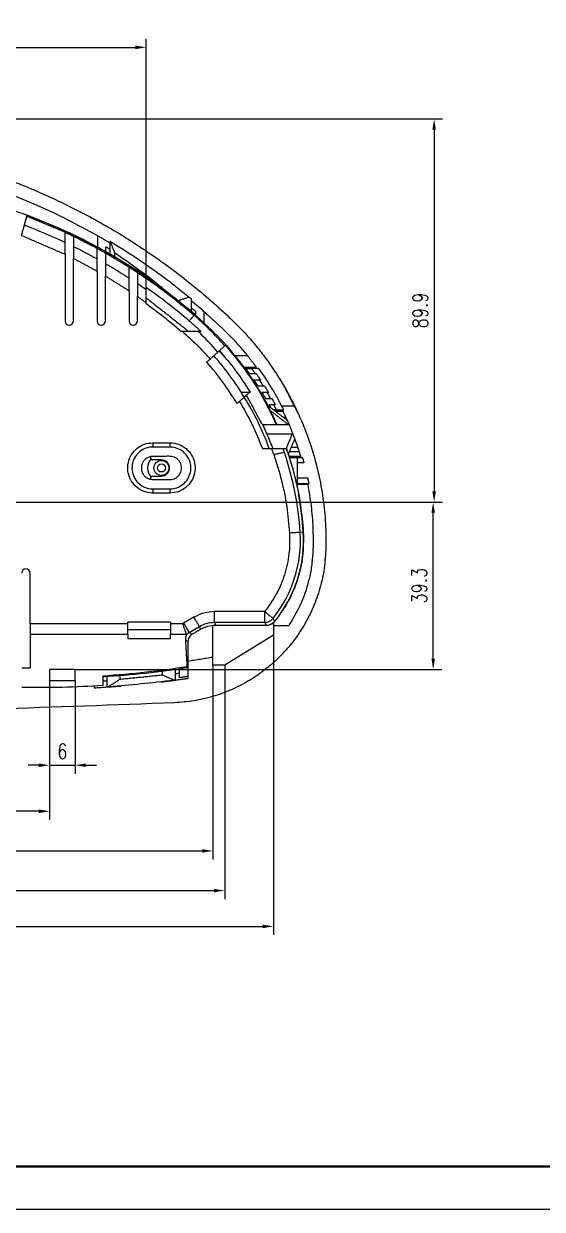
# Model space of a CAD drawing. Extents: x -871 to 2543, y 496 to 1402.
# Drawn here: x -480.8 to -359.2, y 495.8 to 773.9 of the extents above; entities that cross this region are included whole.
import ezdxf

# ---------------------------------------------------------------- set-up
doc = ezdxf.new("R2010")
doc.units = 0
doc.layers.get('0').update_dxf_attribs({"linetype": 'CONTINUOUS', "lineweight": 40})
doc.layers.get('DEFPOINTS').update_dxf_attribs({"linetype": 'CONTINUOUS'})
doc.layers.add('7', color=7, linetype='CONTINUOUS')
doc.layers.add('图框层', color=7, linetype='CONTINUOUS')
doc.layers.add('排图层', color=5, linetype='CONTINUOUS', lineweight=40)
doc.styles.add('PC_TEXTSTYLE', font='txt.shx', dxfattribs={"width": 0.8, "bigfont": 'hzfs.shx'})
doc.dimstyles.new('副本 (2) (2)TH_GBDIM', dxfattribs={"dimtxt": 3.5, "dimasz": 2.5, "dimexe": 2, "dimexo": 0, "dimgap": 1.5, "dimtad": 1, "dimtoh": 1, "dimdec": 1, "dimdsep": 46, "dimtxsty": 'PC_TEXTSTYLE', "dimcen": 2.5, "dimazin": 2, "dimtfac": 0.714286, "dimtdec": 1, "dimtmove": 0, "dimatfit": 3, "dimfxl": 1, "dimtolj": 1, "dimtzin": 0, "dimarcsym": 0})

# ---------------------------------------------------------------- blocks, each defined once
blk = doc.blocks.new('*D3')
at = {"layer": '7', "color": 0, "lineweight": -2, "ltscale": 10, "transparency": 16777216}
for p, q in [((-693.9, 712.06), (-693.9, 770.31)), ((-691.4, 768.31), (-454.6, 768.31)), ((-452.1, 711.46), (-452.1, 770.31))]:
    blk.add_line(p, q, dxfattribs=at)
at = {"layer": '7', "color": 0, "ltscale": 10, "transparency": 16777216}
for points in [[(-691.4, 768.73), (-691.4, 767.9), (-693.9, 768.31)], [(-454.6, 768.73), (-454.6, 767.9), (-452.1, 768.31)]]:
    blk.add_solid(points, dxfattribs=at)
at = {"layer": 'DEFPOINTS', "color": 0, "ltscale": 10, "transparency": 16777216}
for p in [(-452.1, 768.31), (-693.9, 712.06), (-452.1, 711.46)]:
    blk.add_point(p, dxfattribs=at)
at = {"layer": '7', "color": 0, "ltscale": 10, "transparency": 16777216, "insert": (-573, 771.56), "char_height": 3.5, "attachment_point": 5, "style": 'PC_TEXTSTYLE'}
blk.add_mtext('\\A1;241.8', dxfattribs=at)
blk = doc.blocks.new('*D4')
at = {"layer": '7', "color": 0, "lineweight": -2, "ltscale": 10, "transparency": 16777216}
for p, q in [((-671.25, 619.81), (-671.25, 587.12)), ((-474.75, 597.92), (-474.75, 587.12)), ((-477.25, 589.12), (-668.75, 589.12))]:
    blk.add_line(p, q, dxfattribs=at)
at = {"layer": '7', "color": 0, "ltscale": 10, "transparency": 16777216}
for points in [[(-668.75, 589.54), (-668.75, 588.71), (-671.25, 589.12)], [(-477.25, 589.54), (-477.25, 588.71), (-474.75, 589.12)]]:
    blk.add_solid(points, dxfattribs=at)
at = {"layer": 'DEFPOINTS', "color": 0, "ltscale": 10, "transparency": 16777216}
for p in [(-671.25, 619.81), (-474.75, 597.92), (-671.25, 589.12)]:
    blk.add_point(p, dxfattribs=at)
at = {"layer": '7', "color": 0, "ltscale": 10, "transparency": 16777216, "insert": (-573.08, 592.37), "char_height": 3.5, "attachment_point": 5, "style": 'PC_TEXTSTYLE'}
blk.add_mtext('\\A1;196.5', dxfattribs=at)
blk = doc.blocks.new('*D13')
at = {"layer": '7', "color": 0, "lineweight": -2, "ltscale": 10, "transparency": 16777216}
for p, q in [((-712.34, 623.41), (-712.34, 568.51)), ((-433.66, 623.41), (-433.66, 568.51)), ((-709.84, 570.51), (-436.16, 570.51))]:
    blk.add_line(p, q, dxfattribs=at)
at = {"layer": '7', "color": 0, "ltscale": 10, "transparency": 16777216}
for points in [[(-709.84, 570.93), (-709.84, 570.09), (-712.34, 570.51)], [(-436.16, 570.93), (-436.16, 570.09), (-433.66, 570.51)]]:
    blk.add_solid(points, dxfattribs=at)
at = {"layer": 'DEFPOINTS', "color": 0, "ltscale": 10, "transparency": 16777216}
for p in [(-712.34, 623.41), (-433.66, 623.41), (-433.66, 570.51)]:
    blk.add_point(p, dxfattribs=at)
at = {"layer": '7', "color": 0, "ltscale": 10, "transparency": 16777216, "insert": (-572.17, 573.76), "char_height": 3.5, "attachment_point": 5, "style": 'PC_TEXTSTYLE'}
blk.add_mtext('\\A1;278.7', dxfattribs=at)
blk = doc.blocks.new('*D14')
at = {"layer": '7', "color": 0, "lineweight": -2, "ltscale": 10, "transparency": 16777216}
for p, q in [((-723.76, 630.44), (-723.76, 560.12)), ((-422.24, 630.44), (-422.24, 560.12)), ((-721.26, 562.12), (-424.74, 562.12))]:
    blk.add_line(p, q, dxfattribs=at)
at = {"layer": '7', "color": 0, "ltscale": 10, "transparency": 16777216}
for points in [[(-721.26, 562.53), (-721.26, 561.7), (-723.76, 562.12)], [(-424.74, 562.53), (-424.74, 561.7), (-422.24, 562.12)]]:
    blk.add_solid(points, dxfattribs=at)
at = {"layer": 'DEFPOINTS', "color": 0, "ltscale": 10, "transparency": 16777216}
for p in [(-723.76, 630.44), (-422.24, 630.44), (-422.24, 562.12)]:
    blk.add_point(p, dxfattribs=at)
at = {"layer": '7', "color": 0, "ltscale": 10, "transparency": 16777216, "insert": (-572.35, 565.37), "char_height": 3.5, "attachment_point": 5, "style": 'PC_TEXTSTYLE'}
blk.add_mtext('\\A1;301.5', dxfattribs=at)
blk = doc.blocks.new('*D15')
at = {"layer": '7', "color": 0, "lineweight": -2, "ltscale": 10, "transparency": 16777216}
for p, q in [((-709.56, 623.41), (-709.56, 577.82)), ((-436.44, 623.41), (-436.44, 577.82)), ((-707.06, 579.82), (-438.94, 579.82))]:
    blk.add_line(p, q, dxfattribs=at)
at = {"layer": '7', "color": 0, "ltscale": 10, "transparency": 16777216}
for points in [[(-707.06, 580.23), (-707.06, 579.4), (-709.56, 579.82)], [(-438.94, 580.23), (-438.94, 579.4), (-436.44, 579.82)]]:
    blk.add_solid(points, dxfattribs=at)
at = {"layer": 'DEFPOINTS', "color": 0, "ltscale": 10, "transparency": 16777216}
for p in [(-709.56, 623.41), (-436.44, 623.41), (-436.44, 579.82)]:
    blk.add_point(p, dxfattribs=at)
at = {"layer": '7', "color": 0, "ltscale": 10, "transparency": 16777216, "insert": (-572.17, 583.07), "char_height": 3.5, "attachment_point": 5, "style": 'PC_TEXTSTYLE'}
blk.add_mtext('\\A1;273.1', dxfattribs=at)
blk = doc.blocks.new('*D25')
at = {"layer": '7', "color": 0, "lineweight": -2, "ltscale": 10, "transparency": 16777216}
for p, q in [((-568, 751.52), (-382.55, 751.52)), ((-384.55, 749.02), (-384.55, 664.16)), ((-402.1, 661.66), (-382.55, 661.66))]:
    blk.add_line(p, q, dxfattribs=at)
at = {"layer": '7', "color": 0, "ltscale": 10, "transparency": 16777216}
for points in [[(-384.97, 749.02), (-384.13, 749.02), (-384.55, 751.52)], [(-384.97, 664.16), (-384.13, 664.16), (-384.55, 661.66)]]:
    blk.add_solid(points, dxfattribs=at)
at = {"layer": 'DEFPOINTS', "color": 0, "ltscale": 10, "transparency": 16777216}
for p in [(-568, 751.52), (-402.1, 661.66), (-384.55, 661.66)]:
    blk.add_point(p, dxfattribs=at)
at = {"layer": '7', "color": 0, "ltscale": 10, "transparency": 16777216, "insert": (-387.8, 706.59), "char_height": 3.5, "attachment_point": 5, "rotation": 90, "style": 'PC_TEXTSTYLE'}
blk.add_mtext('\\A1;89.9', dxfattribs=at)
blk = doc.blocks.new('*D26')
at = {"layer": '7', "color": 0, "lineweight": -2, "ltscale": 10, "transparency": 16777216}
for p, q in [((-402.1, 661.66), (-382.77, 661.66)), ((-384.77, 624.91), (-384.77, 659.16)), ((-468.75, 622.41), (-382.77, 622.41))]:
    blk.add_line(p, q, dxfattribs=at)
at = {"layer": '7', "color": 0, "ltscale": 10, "transparency": 16777216}
for points in [[(-385.18, 659.16), (-384.35, 659.16), (-384.77, 661.66)], [(-385.18, 624.91), (-384.35, 624.91), (-384.77, 622.41)]]:
    blk.add_solid(points, dxfattribs=at)
at = {"layer": 'DEFPOINTS', "color": 0, "ltscale": 10, "transparency": 16777216}
for p in [(-402.1, 661.66), (-384.77, 661.66), (-468.75, 622.41)]:
    blk.add_point(p, dxfattribs=at)
at = {"layer": '7', "color": 0, "ltscale": 10, "transparency": 16777216, "insert": (-388.02, 642.03), "char_height": 3.5, "attachment_point": 5, "rotation": 90, "style": 'PC_TEXTSTYLE'}
blk.add_mtext('\\A1;39.3', dxfattribs=at)
blk = doc.blocks.new('*D27')
at = {"layer": '7', "color": 0, "lineweight": -2, "ltscale": 10, "transparency": 16777216}
for p, q in [((-474.75, 619.81), (-474.75, 597.92)), ((-468.75, 619.81), (-468.75, 597.92)), ((-477.25, 599.92), (-479.75, 599.92)), ((-474.75, 599.92), (-468.75, 599.92)), ((-466.25, 599.92), (-463.75, 599.92))]:
    blk.add_line(p, q, dxfattribs=at)
at = {"layer": '7', "color": 0, "ltscale": 10, "transparency": 16777216}
for points in [[(-477.25, 600.34), (-477.25, 599.5), (-474.75, 599.92)], [(-466.25, 600.34), (-466.25, 599.5), (-468.75, 599.92)]]:
    blk.add_solid(points, dxfattribs=at)
at = {"layer": 'DEFPOINTS', "color": 0, "ltscale": 10, "transparency": 16777216}
for p in [(-474.75, 619.81), (-468.75, 619.81), (-468.75, 599.92)]:
    blk.add_point(p, dxfattribs=at)
at = {"layer": '7', "color": 0, "ltscale": 10, "transparency": 16777216, "insert": (-471.75, 603.17), "char_height": 3.5, "attachment_point": 5, "style": 'PC_TEXTSTYLE'}
blk.add_mtext('\\A1;6', dxfattribs=at)

msp = doc.modelspace()

# ---------------------------------------------------------------- linework, layer by layer
at = {"color": 7, "linetype": 'Continuous', "lineweight": 15}
for p, q in [((-480.647, 726.7284), (-480.0028, 728.9727)), ((-463.5004, 724.1507), (-463.5004, 721.3315)), ((-461.5004, 720.2855), (-461.5004, 721.5344)), ((-460.5004, 719.7471), (-460.5004, 722.7967)), ((-460.4649, 722.7753), (-460.5004, 722.7967)), ((-471.1004, 719.7917), (-471.1004, 704.1577)), ((-469.1004, 704.1577), (-469.1004, 718.8013)), ((-459.4045, 719.1091), (-459.4045, 720.0371)), ((-463.6004, 715.843), (-463.6004, 704.1577)), ((-461.6004, 704.1577), (-461.6004, 714.6779)), ((-456.1004, 711.2104), (-456.1004, 704.1577)), ((-454.1004, 704.1577), (-454.1004, 709.8482)), ((-441.5004, 709.3303), (-441.5004, 706.3366)), ((-440.5004, 706.3944), (-440.5004, 705.5201)), ((-440.8652, 705.4594), (-440.6713, 705.6848)), ((-438.5004, 703.5964), (-438.5004, 706.312)), ((-433.6262, 698.302), (-433.4828, 698.4306)), ((-428.2973, 695.9677), (-431.325, 695.9677)), ((-429.2346, 693.287), (-426.2339, 693.287)), ((-426.5039, 691.7831), (-426.2648, 691.7831)), ((-425.2373, 690.2831), (-425.5126, 690.2831)), ((-429.8082, 687.4677), (-427.7493, 687.4677)), ((-427.8407, 687.3721), (-429.7473, 687.3721)), ((-428.5613, 686.7261), (-427.7253, 687.4756)), ((-427.7396, 687.4677), (-427.7341, 687.4677)), ((-423.4107, 687.3831), (-423.7516, 687.3831)), ((-423.0549, 684.1129), (-423.2753, 684.1129)), ((-421.7789, 682.9677), (-419.9924, 682.9677)), ((-419.2781, 681.4677), (-419.8189, 681.4677)), ((-424.8638, 679.8677), (-421.5642, 679.8677)), ((-418.7039, 679.7577), (-424.6967, 679.7577)), ((-417.8063, 677.5777), (-423.7657, 677.5777)), ((-450.5004, 675.557), (-450.5004, 674.5626)), ((-446.5004, 675.557), (-446.5004, 674.5626)), ((-424.815, 674.2177), (-422.6427, 674.2177)), ((-418.5025, 673.5277), (-416.1928, 673.5277)), ((-418.0708, 674.5277), (-416.5203, 674.5277)), ((-451.0004, 671.9577), (-451.0004, 672.3237)), ((-448.5004, 671.5577), (-450.6004, 671.5577)), ((-415.8219, 672.3277), (-418.6156, 672.3277)), ((-418.5566, 672.1238), (-416.6019, 672.1238)), ((-416.6019, 670.8538), (-416.6019, 672.1238)), ((-416.6019, 672.1238), (-415.4495, 672.1238)), ((-415.0886, 670.8538), (-416.6019, 670.8538)), ((-416.6019, 667.3538), (-416.6019, 670.8538)), ((-450.6004, 667.7577), (-448.5004, 667.7577)), ((-451.0004, 666.9917), (-451.0004, 667.3577)), ((-450.5004, 664.7528), (-450.5004, 663.7585)), ((-446.5004, 664.7528), (-446.5004, 663.7585)), ((-416.8516, 665.9538), (-416.6019, 665.9538)), ((-414.203, 665.7577), (-416.8019, 665.7577)), ((-416.6019, 665.9538), (-416.6019, 667.3538)), ((-416.6019, 667.3538), (-414.2273, 667.3538)), ((-413.9363, 665.9538), (-416.6019, 665.9538)), ((-416.3323, 663.4577), (-416.3331, 663.4577)), ((-415.2248, 654.5848), (-415.9597, 654.5381)), ((-479.2669, 633.1011), (-479.2669, 645.0077)), ((-440.8691, 634.6368), (-443.2851, 633.2163)), ((-424.271, 635.9465), (-436.0571, 635.9465)), ((-456.3684, 633.1011), (-479.2669, 633.1011)), ((-446.3684, 633.4777), (-456.3684, 633.4777)), ((-456.3684, 631.7775), (-446.3684, 631.7775)), ((-443.4706, 633.1011), (-446.3684, 633.1011)), ((-442.0188, 631.0625), (-439.6028, 632.483)), ((-439.6028, 632.483), (-439.4024, 631.7466)), ((-436.4404, 623.4077), (-436.4404, 632.6872)), ((-436.0572, 633.4481), (-424.271, 633.4481)), ((-422.2404, 633.3294), (-422.2404, 630.4377)), ((-422.2404, 632.7117), (-418.6297, 632.7117)), ((-422.2404, 632.7078), (-419.4742, 632.7078)), ((-479.2669, 630.6923), (-456.3684, 630.6923)), ((-456.3684, 629.6419), (-446.3684, 629.6419)), ((-446.3684, 630.6923), (-442.5969, 630.6923)), ((-442.882, 629.2693), (-442.2682, 628.9182)), ((-441.2824, 630.6412), (-442.0188, 631.0625)), ((-422.2404, 630.4377), (-433.6604, 623.4077)), ((-433.6604, 623.4077), (-436.4404, 623.4077)), ((-481.2504, 622.7304), (-479.2669, 622.7304)), ((-468.7504, 622.4072), (-474.7504, 622.4072)), ((-461.2504, 618.3711), (-461.2504, 620.6994)), ((-458.2504, 620.9579), (-458.2504, 620.1006)), ((-448.2682, 621.1254), (-448.2682, 621.9863)), ((-445.2682, 622.372), (-445.2682, 620.0021)), ((-442.2682, 620.7356), (-442.2682, 620.2301)), ((-474.7504, 619.8072), (-468.7504, 619.8072)), ((-464.2504, 618.4883), (-464.2504, 617.9875)), ((-458.0093, 618.6153), (-458.0093, 618.4186)), ((-448.5093, 619.3869), (-448.5093, 619.5845))]:
    msp.add_line(p, q, dxfattribs=at)
at = {"color": 7, "linetype": 'Continuous', "lineweight": 15, "flags": 128}
msp.add_lwpolyline([(-415.9597, 654.5381), (-416.0221, 654.5341), (-416.1739, 654.5245), (-416.4094, 654.5095), (-416.72, 654.4898), (-417.0943, 654.466), (-417.5185, 654.4391), (-417.9771, 654.41), (-418.4531, 654.3797)], dxfattribs=at)
at = {"color": 7, "linetype": 'Continuous', "lineweight": 15}
for radius in [1.75, 0.95]:
    msp.add_circle((-448.5004, 669.6577), radius, dxfattribs=at)
for centre, radius, start, end in [((-525.968, 606.4832), 128.3592, 64.69391, 69.343147), ((-525.968, 606.4832), 128.3592, 60.929613, 63.702299), ((-525.968, 606.4832), 128.3592, 57.022238, 59.90303), ((-525.968, 606.4832), 128.3592, 54.867025, 55.951481), ((-525.968, 606.4832), 125.6939, 49.219865, 54.007533), ((-470.1004, 704.1577), 1, 180, 0), ((-462.6004, 704.1577), 1, 180, 0), ((-455.1004, 704.1577), 1, 180, 0), ((-488.6169, 649.9233), 73.2426, 41.340091, 49.310004), ((-488.6169, 649.9233), 71.0711, 41.323593, 46.717036), ((-488.6169, 649.9233), 69.7714, 31.400595, 41.313228), ((-488.6169, 649.9233), 67.5388, 31.05006, 41.294491), ((-488.6169, 649.9233), 69.7699, 20.377761, 31.400367), ((-488.6169, 649.9233), 70.54, 24.31447, 25.119224), ((-488.6169, 649.9233), 70.3051, 18.975198, 20.215823), ((-488.6169, 649.9233), 72.8036, 18.706951, 19.493414), ((-488.6169, 649.9233), 72.8036, 3.63428, 18.706951), ((-488.6169, 649.9233), 73.54, 18.631397, 19.290449), ((-448.5004, 669.6577), 3.25, 139.178953, 220.821046), ((-450.6004, 671.9577), 0.4, 180, 270), ((-448.5004, 669.6577), 1.9, 270, 90), ((-450.6004, 667.3577), 0.4, 90, 180), ((-488.6169, 649.9276), 73.54, 3.63428, 10.601818), ((-445.1844, 652.6819), 29.2836, 321.332485, 3.63428), ((-445.1844, 652.6863), 30.02, 323.704779, 3.63428), ((-480.2669, 645.0077), 1, 0, 180), ((-477.8188, 859.8433), 242.04, 274.026839, 277.626434)]:
    msp.add_arc(centre, radius, start, end, dxfattribs=at)
for points, knots in [([(-491.8705, 739.8553), (-490.0865, 739.2661), (-486.4388, 738.0615), (-481.0376, 735.9936), (-475.7931, 733.7724), (-470.7018, 731.3895), (-465.7418, 728.8528), (-460.8982, 726.1476), (-456.1434, 723.2652), (-451.4518, 720.1905), (-446.7349, 716.8438), (-442.0318, 713.2268), (-437.2907, 709.3056), (-434.1971, 706.4643), (-432.5852, 704.9838)], [0, 0, 0, 0, 0.07598438, 0.15536123, 0.23820181, 0.31370912, 0.39317263, 0.47662327, 0.55376309, 0.63614441, 0.72377989, 0.81049714, 0.90126057, 1, 1, 1, 1]), ([(-492.781, 737.0007), (-490.1651, 736.1219), (-484.9434, 734.3678), (-477.5791, 731.3112), (-470.3903, 727.9495), (-465.847, 725.4445), (-463.5004, 724.1507)], [0, 0, 0, 0, 0.25050083, 0.50003975, 0.7417641, 1, 1, 1, 1]), ([(-496.2426, 733.8916), (-493.496, 733.2035), (-488.0029, 731.8275), (-482.6695, 729.9243), (-480.0028, 728.9727)], [0, 0, 0, 0, 0.49999981, 1, 1, 1, 1]), ([(-440.6713, 705.6848), (-443.6374, 708.1083), (-449.5695, 712.9553), (-459.2385, 719.1841), (-469.3493, 724.6668), (-476.4516, 727.5374), (-480.0028, 728.9727)], [0, 0, 0, 0, 0.24999981, 0.50000014, 0.75000008, 1, 1, 1, 1]), ([(-480.0028, 728.9727), (-476.6767, 727.6601), (-471.0263, 725.43), (-465.6939, 722.5261), (-463.5004, 721.3315)], [0, 0, 0, 0, 0.58863937, 1, 1, 1, 1]), ([(-480.6867, 726.5902), (-480.7083, 726.5148), (-480.7517, 726.3639), (-480.9137, 725.7994), (-481.126, 725.06), (-481.2881, 724.4952), (-481.3692, 724.2127)], [0, 0, 0, 0, 0.24932609, 0.4990473, 0.7493734, 1, 1, 1, 1]), ([(-471.1004, 724.925), (-471.0971, 724.9258), (-471.0906, 724.9276), (-471.0362, 724.9094), (-470.9511, 724.8764), (-470.7892, 724.8091), (-470.5087, 724.6857), (-470.1067, 724.4996), (-469.7025, 724.3043), (-469.4165, 724.1595), (-469.2516, 724.0718), (-469.134, 724.0063), (-469.1136, 723.989), (-469.1004, 723.9778)], [0, 0, 0, 0, 0.05612859, 0.11249629, 0.17152766, 0.23136438, 0.3583215, 0.49414157, 0.63224934, 0.76417676, 0.8267215, 0.88809947, 1, 1, 1, 1]), ([(-471.1004, 719.7917), (-471.1004, 720.1282), (-471.1004, 720.7828), (-471.1004, 721.6317), (-471.1004, 722.2685), (-471.1004, 722.4408), (-471.1004, 722.5247)], [0, 0, 0, 0, 0.27066205, 0.52669883, 0.76925436, 1, 1, 1, 1]), ([(-469.1004, 721.5578), (-469.1004, 721.4732), (-469.1004, 721.2993), (-469.1004, 720.6574), (-469.1004, 719.8014), (-469.1004, 719.1412), (-469.1004, 718.8013)], [0, 0, 0, 0, 0.229463311, 0.471552694, 0.72793888, 1, 1, 1, 1]), ([(-463.6004, 721.1531), (-463.5972, 721.1538), (-463.5908, 721.1552), (-463.5377, 721.1334), (-463.4545, 721.0948), (-463.2944, 721.0157), (-463.013, 720.8695), (-462.6079, 720.6492), (-462.1997, 720.4184), (-461.9129, 720.2492), (-461.748, 720.1476), (-461.6634, 720.0928), (-461.6101, 720.0554), (-461.6036, 720.0468), (-461.6004, 720.0425)], [0, 0, 0, 0, 0.054384903, 0.1091301, 0.166670766, 0.225287327, 0.353061757, 0.492672094, 0.635105827, 0.768897019, 0.830381876, 0.890383349, 0.94557945, 1, 1, 1, 1]), ([(-460.4649, 722.7753), (-459.4391, 722.1502), (-457.3456, 720.8743), (-454.2284, 718.8422), (-451.1025, 716.7008), (-448.0477, 714.4891), (-444.9973, 712.1738), (-443.0129, 710.5645), (-441.9738, 709.7217)], [0, 0, 0, 0, 0.15652547, 0.31944112, 0.48876454, 0.65692799, 0.82034352, 1, 1, 1, 1]), ([(-463.6004, 715.843), (-463.6004, 716.1937), (-463.6004, 716.8713), (-463.6004, 717.7492), (-463.6004, 718.4067), (-463.6004, 718.5856), (-463.6004, 718.6722)], [0, 0, 0, 0, 0.2763513, 0.53378678, 0.77442341, 1, 1, 1, 1]), ([(-461.6004, 717.5368), (-461.6004, 717.4521), (-461.6004, 717.2753), (-461.6004, 716.6194), (-461.6004, 715.7283), (-461.6004, 715.0354), (-461.6004, 714.6779)], [0, 0, 0, 0, 0.21905398, 0.45755615, 0.72013141, 1, 1, 1, 1]), ([(-461.5004, 720.2855), (-461.2135, 720.1366), (-457.7573, 718.3417), (-451.5016, 714.2165), (-445.8532, 709.8483), (-443.029, 707.6643)], [0, 0, 0, 0, 0.043290467, 0.521645589, 1, 1, 1, 1]), ([(-444.6654, 708.8247), (-447.0521, 710.82), (-451.7506, 714.748), (-456.8804, 718.2929), (-459.4045, 720.0371)], [0, 0, 0, 0, 0.50795801, 1, 1, 1, 1]), ([(-456.1004, 716.7439), (-456.0972, 716.7444), (-456.0909, 716.7454), (-456.038, 716.7193), (-455.9551, 716.6737), (-455.7946, 716.5803), (-455.5105, 716.4074), (-455.1029, 716.1487), (-454.6948, 715.8803), (-454.4093, 715.6852), (-454.2462, 715.5692), (-454.1628, 715.5071), (-454.11, 715.4649), (-454.1036, 715.4555), (-454.1004, 715.4509)], [0, 0, 0, 0, 0.052933933, 0.106386736, 0.162976389, 0.221002025, 0.349689986, 0.493800794, 0.640165966, 0.773697879, 0.834421415, 0.893257325, 0.947166183, 1, 1, 1, 1]), ([(-440.8664, 705.4579), (-442.994, 707.2301), (-447.2461, 710.7718), (-451.8167, 713.8919), (-454.1003, 715.4509)], [0, 0, 0, 0, 0.50035298, 1, 1, 1, 1]), ([(-456.1004, 711.2104), (-456.1004, 711.5797), (-456.1004, 712.2866), (-456.1004, 713.2013), (-456.1004, 713.8843), (-456.1004, 714.0717), (-456.1004, 714.1615)], [0, 0, 0, 0, 0.283441237, 0.542535478, 0.780692694, 1, 1, 1, 1]), ([(-454.1004, 712.837), (-454.1004, 712.7459), (-454.1004, 712.5556), (-454.1004, 711.8639), (-454.1004, 710.9383), (-454.1004, 710.223), (-454.1004, 709.8482)], [0, 0, 0, 0, 0.21796123, 0.45532311, 0.71464114, 1, 1, 1, 1]), ([(-452.1004, 712.0572), (-450.3616, 710.8081), (-446.8841, 708.3098), (-443.6029, 705.5589), (-441.9623, 704.1834)], [0, 0, 0, 0, 0.50000039, 1, 1, 1, 1]), ([(-452.1004, 708.4285), (-452.1004, 708.8092), (-452.1004, 709.5336), (-452.1004, 710.4708), (-452.1004, 711.1717), (-452.1004, 711.3653), (-452.1004, 711.4578)], [0, 0, 0, 0, 0.28735684, 0.54689641, 0.78342616, 1, 1, 1, 1]), ([(-440.6713, 705.6848), (-438.6177, 703.7995), (-434.5103, 700.0287), (-429.3318, 693.6534), (-424.8732, 686.9557), (-422.5907, 682.2304), (-421.4495, 679.8677)], [0, 0, 0, 0, 0.25756158, 0.51512328, 0.75756165, 1, 1, 1, 1]), ([(-432.5852, 704.9838), (-431.7525, 704.1778), (-430.0526, 702.5325), (-427.6673, 699.9181), (-425.3706, 697.1559), (-423.4799, 694.6306), (-421.9018, 692.3337), (-420.7252, 690.4947), (-419.6025, 688.6173), (-418.446, 686.5642), (-417.6592, 684.9977), (-417.2148, 684.1129)], [0, 0, 0, 0, 0.13046213, 0.26633349, 0.40293969, 0.54245073, 0.63029153, 0.72573786, 0.79585396, 0.88469804, 1, 1, 1, 1]), ([(-443.5622, 701.6614), (-442.4277, 700.6397), (-440.1587, 698.5963), (-438.1054, 696.3364), (-437.0787, 695.2064)], [0, 0, 0, 0, 0.49999981, 1, 1, 1, 1]), ([(-439.8904, 701.6614), (-439.9418, 701.6614), (-440.0477, 701.6614), (-440.4697, 701.6614), (-441.233, 701.6614), (-442.3486, 701.6614), (-443.1539, 701.6614), (-443.5622, 701.6614)], [0, 0, 0, 0, 0.10810789, 0.22295933, 0.4651389, 0.72879582, 1, 1, 1, 1]), ([(-434.6412, 702.803), (-433.5671, 701.7581), (-431.3166, 699.5688), (-429.3338, 697.204), (-428.2973, 695.9677)], [0, 0, 0, 0, 0.47723802, 1, 1, 1, 1]), ([(-433.4828, 698.4306), (-431.9138, 696.535), (-428.7757, 692.7438), (-424.7761, 686.5144), (-422.6348, 682.0833), (-421.5642, 679.8677)], [0, 0, 0, 0, 0.33333318, 0.66666665, 1, 1, 1, 1]), ([(-437.0787, 695.2064), (-436.8607, 695.4018), (-436.4248, 695.7927), (-435.854, 696.3045), (-435.4179, 696.6955), (-435.3013, 696.8), (-435.243, 696.8523)], [0, 0, 0, 0, 0.25001348, 0.50009436, 0.7500193, 1, 1, 1, 1]), ([(-434.8939, 697.1653), (-433.5969, 695.626), (-431.003, 692.5473), (-428.8178, 689.1662), (-427.7253, 687.4756)], [0, 0, 0, 0, 0.49999988, 1, 1, 1, 1]), ([(-419.8059, 683.2638), (-420.6801, 684.9449), (-422.4278, 688.3058), (-424.5735, 691.4244), (-425.6459, 692.9831)], [0, 0, 0, 0, 0.50019684, 1, 1, 1, 1]), ([(-429.065, 686.2744), (-429.086, 686.2555), (-429.1285, 686.2174), (-429.392, 685.9812), (-429.7627, 685.6488), (-430.0543, 685.3873), (-430.2005, 685.2563)], [0, 0, 0, 0, 0.24559489, 0.49496568, 0.74695359, 1, 1, 1, 1]), ([(-430.2005, 685.2563), (-429.1779, 683.4769), (-427.1335, 679.919), (-425.5876, 676.1178), (-424.815, 674.2177)], [0, 0, 0, 0, 0.500140985, 1, 1, 1, 1]), ([(-417.2148, 684.1129), (-416.6096, 682.8165), (-415.4421, 680.3153), (-413.9443, 676.3753), (-412.6765, 672.4072), (-411.4938, 667.7702), (-410.5456, 662.5205), (-409.9319, 656.5653), (-409.9495, 652.4936), (-409.9583, 650.4572)], [0, 0, 0, 0, 0.1282013, 0.24734354, 0.37400958, 0.49470615, 0.66394194, 0.83191889, 1, 1, 1, 1]), ([(-450.5004, 663.7585), (-450.7055, 663.7651), (-451.5713, 663.7933), (-453.0741, 664.2275), (-454.7289, 665.3822), (-455.9057, 667.0252), (-456.4715, 668.9605), (-456.3662, 670.9729), (-455.6007, 672.8432), (-454.2587, 674.3426), (-452.4917, 675.3611), (-451.1643, 675.4917), (-450.5004, 675.557)], [0, 0, 0, 0, 0.03336962, 0.14079811, 0.24845308, 0.35592428, 0.46306151, 0.57024755, 0.67759178, 0.78513847, 0.89253687, 1, 1, 1, 1]), ([(-450.5004, 674.5626), (-450.5004, 674.5626), (-451.0498, 674.5626), (-452.1575, 674.3745), (-453.6252, 673.5595), (-454.7412, 672.3041), (-455.3773, 670.7517), (-455.465, 669.0784), (-454.9948, 667.4692), (-454.0161, 666.1027), (-452.6399, 665.1427), (-451.3905, 664.7818), (-450.6709, 664.7584), (-450.5004, 664.7528)], [0, 0, 0, 0, 0.000003886, 0.107467745, 0.214899336, 0.322440698, 0.429749955, 0.536890486, 0.644045849, 0.751570558, 0.859237264, 0.966645886, 1, 1, 1, 1]), ([(-446.5004, 674.5626), (-447.167, 674.5626), (-448.5003, 674.5626), (-449.8337, 674.5626), (-450.5003, 674.5626), (-450.5004, 674.5626)], [0, 0, 0, 0, 0.49999814, 0.9999851, 1, 1, 1, 1]), ([(-446.5004, 675.557), (-446.2952, 675.5503), (-445.4295, 675.5221), (-443.9267, 675.0879), (-442.2719, 673.9332), (-441.0951, 672.2902), (-440.5292, 670.3549), (-440.6345, 668.3426), (-441.4001, 666.4723), (-442.742, 664.9728), (-444.509, 663.9543), (-445.8365, 663.8238), (-446.5004, 663.7585)], [0, 0, 0, 0, 0.03336962, 0.14079813, 0.2484531, 0.35592422, 0.46306145, 0.57024749, 0.67759181, 0.7851385, 0.89253685, 1, 1, 1, 1]), ([(-446.5004, 664.7528), (-446.5004, 664.7528), (-445.9509, 664.7528), (-444.8432, 664.9409), (-443.3755, 665.756), (-442.2596, 667.0114), (-441.6234, 668.5637), (-441.5357, 670.2371), (-442.006, 671.8462), (-442.9847, 673.2127), (-444.3609, 674.1728), (-445.6102, 674.5336), (-446.3299, 674.557), (-446.5004, 674.5626)], [0, 0, 0, 0, 0.00000389, 0.10746774, 0.21489933, 0.32244068, 0.42974982, 0.53689059, 0.64404583, 0.75157044, 0.85923728, 0.96664589, 1, 1, 1, 1]), ([(-422.6427, 674.2177), (-422.3288, 674.2177), (-421.7005, 674.2177), (-420.8714, 674.2177), (-420.2747, 674.2177), (-420.0247, 674.2177), (-419.9945, 674.2177), (-419.9864, 674.2177)], [0, 0, 0, 0, 0.23757802, 0.47543089, 0.70495717, 0.92068791, 1, 1, 1, 1]), ([(-419.6594, 673.2734), (-419.6961, 673.2661), (-419.7694, 673.2516), (-420.2159, 673.1632), (-420.8558, 673.0364), (-421.5352, 672.9018), (-421.9719, 672.8153), (-422.1322, 672.7836)], [0, 0, 0, 0, 0.217245055, 0.434459484, 0.652559501, 0.87247967, 1, 1, 1, 1]), ([(-419.2057, 674.2177), (-418.64, 672.5003), (-417.5085, 669.0656), (-416.7628, 665.527), (-416.3899, 663.7577)], [0, 0, 0, 0, 0.50000007, 1, 1, 1, 1]), ([(-418.9309, 673.4177), (-418.3008, 671.3737), (-417.0405, 667.2855), (-415.7989, 660.976), (-415.4162, 656.7152), (-415.2248, 654.5848)], [0, 0, 0, 0, 0.33333334, 0.66666664, 1, 1, 1, 1]), ([(-452.4368, 671.5577), (-452.5822, 671.3858), (-452.9227, 670.9833), (-453.2125, 670.1808), (-453.2343, 669.2617), (-452.9695, 668.4045), (-452.6067, 667.9641), (-452.4368, 667.7577)], [0, 0, 0, 0, 0.16038726, 0.37558823, 0.59441061, 0.80997759, 1, 1, 1, 1]), ([(-451.0004, 672.3237), (-451.2721, 672.2496), (-451.8092, 672.1032), (-452.2293, 671.7381), (-452.4368, 671.5577)], [0, 0, 0, 0, 0.50593215, 1, 1, 1, 1]), ([(-451.0004, 666.9917), (-450.4094, 666.9719), (-449.2259, 666.9324), (-447.8967, 666.9442), (-446.9919, 666.9461), (-446.5569, 666.9398), (-446.0504, 666.9634), (-445.507, 667.1073), (-444.9296, 667.4151), (-444.4408, 667.8513), (-444.072, 668.3923), (-443.8411, 669.0049), (-443.7608, 669.6551), (-443.8399, 670.305), (-444.0692, 670.9178), (-444.437, 671.46), (-444.9251, 671.8965), (-445.501, 672.2077), (-446.3509, 672.4226), (-447.4467, 672.3541), (-448.7508, 672.3698), (-449.938, 672.3877), (-450.6868, 672.3426), (-451.0004, 672.3238)], [0, 0, 0, 0, 0.101332158, 0.202938213, 0.227792105, 0.256403793, 0.277527518, 0.314516117, 0.351631763, 0.388726858, 0.425689207, 0.462772771, 0.499890974, 0.536891984, 0.573906441, 0.611012359, 0.648077872, 0.685060238, 0.722155544, 0.796734488, 0.871451108, 0.946168579, 1, 1, 1, 1]), ([(-422.1322, 672.7836), (-421.5053, 670.7886), (-420.2512, 666.7973), (-419.0182, 660.6301), (-418.6415, 656.4629), (-418.4531, 654.3797)], [0, 0, 0, 0, 0.33323497, 0.66668563, 1, 1, 1, 1]), ([(-452.4368, 667.7577), (-452.2293, 667.5773), (-451.8092, 667.2123), (-451.2721, 667.0658), (-451.0004, 666.9917)], [0, 0, 0, 0, 0.49406785, 1, 1, 1, 1]), ([(-450.5004, 664.7528), (-449.8337, 664.7528), (-448.5004, 664.7528), (-447.1671, 664.7528), (-446.5004, 664.7528), (-446.5004, 664.7528)], [0, 0, 0, 0, 0.50000186, 0.9999851, 1, 1, 1, 1]), ([(-414.203, 665.7577), (-413.9162, 664.0933), (-413.3464, 660.7865), (-412.923, 655.7018), (-412.9457, 652.2628), (-412.957, 650.5483)], [0, 0, 0, 0, 0.33694584, 0.66942596, 1, 1, 1, 1]), ([(-418.4531, 654.3797), (-418.4354, 652.7432), (-418.3995, 649.4418), (-419.5129, 644.5795), (-421.3924, 639.959), (-423.317, 637.2764), (-424.271, 635.9465)], [0, 0, 0, 0, 0.247858624, 0.500000044, 0.752141644, 1, 1, 1, 1]), ([(-415.2248, 654.5848), (-415.2068, 652.7021), (-415.1709, 648.9367), (-416.4694, 643.4144), (-418.6442, 638.175), (-420.8745, 635.141), (-421.9896, 633.624)], [0, 0, 0, 0, 0.25000002, 0.50000003, 0.75000017, 1, 1, 1, 1]), ([(-409.9583, 650.4572), (-410.0686, 648.8144), (-410.2837, 645.6131), (-411.403, 640.9019), (-413.0419, 636.4576), (-415.2181, 632.3034), (-417.8717, 628.4892), (-420.9414, 625.0776), (-424.3855, 622.0873), (-428.1615, 619.5454), (-432.2155, 617.4871), (-436.4801, 615.9543), (-440.8844, 614.9136), (-443.8955, 614.6811), (-445.403, 614.5647)], [0, 0, 0, 0, 0.096771163, 0.188578004, 0.27759911, 0.364148205, 0.448182328, 0.53049641, 0.610054687, 0.689327427, 0.768480816, 0.845547013, 0.922669148, 1, 1, 1, 1]), ([(-412.957, 650.5483), (-413.0168, 649.483), (-413.1336, 647.4017), (-413.6668, 644.3485), (-414.5958, 640.8299), (-416.0983, 636.8837), (-417.7971, 634.0838), (-418.6297, 632.7117)], [0, 0, 0, 0, 0.17415483, 0.34025012, 0.49835919, 0.75416265, 1, 1, 1, 1]), ([(-436.0571, 635.9465), (-436.9031, 635.8887), (-438.5945, 635.7732), (-440.1111, 635.0155), (-440.8691, 634.6368)], [0, 0, 0, 0, 0.50016938, 1, 1, 1, 1]), ([(-439.6028, 632.483), (-439.6266, 632.5235), (-439.6743, 632.6047), (-439.9693, 633.1063), (-440.3821, 633.8084), (-440.7067, 634.3607), (-440.8691, 634.6368)], [0, 0, 0, 0, 0.24999982, 0.50000002, 0.74999909, 1, 1, 1, 1]), ([(-436.0572, 633.4481), (-436.0572, 633.4951), (-436.0572, 633.5892), (-436.0572, 634.1711), (-436.0572, 634.9856), (-436.0572, 635.6262), (-436.0571, 635.9465)], [0, 0, 0, 0, 0.250000296, 0.499999939, 0.750000005, 1, 1, 1, 1]), ([(-424.271, 633.4481), (-424.271, 633.4951), (-424.271, 633.5892), (-424.271, 634.1711), (-424.271, 634.9856), (-424.271, 635.6262), (-424.271, 635.9465)], [0, 0, 0, 0, 0.250000296, 0.499999939, 0.750000005, 1, 1, 1, 1]), ([(-424.271, 635.9465), (-424.0209, 635.7464), (-423.5207, 635.3461), (-422.8848, 634.8373), (-422.4304, 634.4737), (-422.357, 634.4149), (-422.3202, 634.3855)], [0, 0, 0, 0, 0.24999941, 0.49999994, 0.74999983, 1, 1, 1, 1]), ([(-424.271, 633.4481), (-424.0868, 633.4599), (-423.7136, 633.4839), (-423.1809, 633.678), (-422.6964, 633.9727), (-422.4446, 634.249), (-422.3202, 634.3855)], [0, 0, 0, 0, 0.24683905, 0.49999822, 0.75315682, 1, 1, 1, 1]), ([(-479.2669, 633.1011), (-479.2669, 632.8301), (-479.2669, 632.288), (-479.2669, 631.5645), (-479.2669, 630.9839), (-479.2669, 630.7895), (-479.2669, 630.6923)], [0, 0, 0, 0, 0.250000148, 0.499999923, 0.750000518, 1, 1, 1, 1]), ([(-456.3684, 630.6923), (-456.3684, 630.7895), (-456.3684, 630.9839), (-456.3684, 631.5645), (-456.3684, 632.288), (-456.3684, 632.8301), (-456.3684, 633.1011)], [0, 0, 0, 0, 0.24999948, 0.50000008, 0.74999985, 1, 1, 1, 1]), ([(-446.3684, 633.1011), (-446.3684, 632.8301), (-446.3684, 632.288), (-446.3684, 631.5645), (-446.3684, 630.9839), (-446.3684, 630.7895), (-446.3684, 630.6923)], [0, 0, 0, 0, 0.250000148, 0.499999923, 0.750000518, 1, 1, 1, 1]), ([(-442.5969, 630.6923), (-442.6423, 630.7918), (-442.7333, 630.9911), (-442.9673, 631.5732), (-443.2218, 632.2899), (-443.3876, 632.8304), (-443.4706, 633.1011)], [0, 0, 0, 0, 0.24807407, 0.49698363, 0.74800567, 1, 1, 1, 1]), ([(-443.2851, 633.2163), (-443.1228, 632.9402), (-442.7981, 632.388), (-442.3853, 631.6858), (-442.0903, 631.1842), (-442.0426, 631.1031), (-442.0188, 631.0625)], [0, 0, 0, 0, 0.25000017, 0.50000021, 0.74999997, 1, 1, 1, 1]), ([(-439.6028, 632.483), (-439.044, 632.7624), (-437.9266, 633.3212), (-436.6803, 633.4058), (-436.0572, 633.4481)], [0, 0, 0, 0, 0.50013162, 1, 1, 1, 1]), ([(-435.8567, 632.7117), (-436.4805, 632.6714), (-437.728, 632.5908), (-438.8442, 632.028), (-439.4024, 631.7466)], [0, 0, 0, 0, 0.50000174, 1, 1, 1, 1]), ([(-436.4404, 632.6872), (-436.9605, 632.6138), (-438.0008, 632.4668), (-438.9352, 631.9866), (-439.4024, 631.7466)], [0, 0, 0, 0, 0.500029573, 1, 1, 1, 1]), ([(-421.9896, 633.624), (-422.115, 633.4893), (-422.3662, 633.2196), (-422.8453, 632.9368), (-423.3681, 632.7459), (-423.7362, 632.7231), (-423.9201, 632.7117)], [0, 0, 0, 0, 0.24954412, 0.49983345, 0.75016719, 1, 1, 1, 1]), ([(-422.1513, 633.429), (-422.2518, 633.323), (-422.453, 633.111), (-422.8329, 632.8872), (-423.2483, 632.7392), (-423.5399, 632.7208), (-423.6858, 632.7117)], [0, 0, 0, 0, 0.24999859, 0.50000058, 0.75000077, 1, 1, 1, 1]), ([(-479.2669, 630.6923), (-479.2669, 630.2807), (-479.2669, 629.4574), (-479.2669, 627.6309), (-479.2669, 625.4329), (-479.2669, 623.6313), (-479.2669, 622.7304)], [0, 0, 0, 0, 0.249999953, 0.499999789, 0.749999899, 1, 1, 1, 1]), ([(-442.6129, 630.5287), (-442.6657, 630.4245), (-442.7496, 630.2586), (-442.8744, 629.8576), (-442.8787, 629.5238), (-442.882, 629.2693)], [0, 0, 0, 0, 0.28608275, 0.45560782, 1, 1, 1, 1]), ([(-442.882, 629.2693), (-442.8202, 628.4353), (-442.6967, 626.7674), (-442.5922, 624.2504), (-442.5399, 622.9919)], [0, 0, 0, 0, 0.50002411, 1, 1, 1, 1]), ([(-442.6129, 630.5287), (-442.5276, 630.6325), (-442.3565, 630.8405), (-442.1315, 630.9884), (-442.0188, 631.0625)], [0, 0, 0, 0, 0.4990197, 1, 1, 1, 1]), ([(-441.2824, 630.6412), (-441.4329, 630.5405), (-441.723, 630.3463), (-442.0414, 629.932), (-442.2372, 629.4474), (-442.2576, 629.0989), (-442.2682, 628.9182)], [0, 0, 0, 0, 0.25927745, 0.49999928, 0.74072501, 1, 1, 1, 1]), ([(-441.2824, 630.6412), (-441.4251, 630.5422), (-441.7104, 630.3441), (-442.0218, 629.9207), (-442.229, 629.4377), (-442.2551, 629.0913), (-442.2682, 628.9182)], [0, 0, 0, 0, 0.24988228, 0.50000151, 0.75012, 1, 1, 1, 1]), ([(-442.5399, 622.9919), (-445.6789, 622.5392), (-452.1963, 621.5992), (-458.8179, 621.0791), (-462.2504, 620.8094)], [0, 0, 0, 0, 0.48161727, 1, 1, 1, 1]), ([(-442.2682, 622.7577), (-445.5873, 622.2956), (-452.2256, 621.3713), (-458.9088, 620.8659), (-462.2504, 620.6133)], [0, 0, 0, 0, 0.50000049, 1, 1, 1, 1]), ([(-462.2504, 618.6091), (-465.3914, 618.4371), (-471.7173, 618.0908), (-478.058, 618.1179), (-481.2504, 618.1316)], [0, 0, 0, 0, 0.49652849, 1, 1, 1, 1]), ([(-445.403, 614.5647), (-459.4453, 614.0357), (-487.759, 612.9691), (-530.2976, 612.1145), (-573.0309, 611.806), (-615.6586, 612.1144), (-658.1972, 612.9682), (-686.4804, 614.0331), (-700.5977, 614.5647)], [0, 0, 0, 0, 0.16515447, 0.33300305, 0.50000001, 0.6673556, 0.83396394, 1, 1, 1, 1])]:
    msp.add_open_spline(points, degree=3, knots=knots, dxfattribs=at)
for points in [[(-480.0854, 728.6852), (-480.6867, 726.5902)], [(-471.1004, 724.925), (-480.0854, 728.6852)], [(-480.0028, 728.9727), (-480.085, 728.6862)], [(-481.3692, 724.2127), (-471.1004, 719.7917)], [(-471.1004, 722.5247), (-471.1004, 724.925)], [(-469.1004, 723.9778), (-469.1004, 721.5578)], [(-463.6004, 721.1532), (-469.1003, 723.9778)], [(-460.5004, 722.3726), (-463.5004, 724.1507)], [(-469.1208, 721.7683), (-469.1004, 721.7205)], [(-463.6004, 718.6722), (-463.6004, 721.1531)], [(-461.5004, 721.5344), (-460.5004, 720.9137)], [(-461.5004, 720.3873), (-460.5004, 719.8141)], [(-459.4045, 720.0371), (-460.4649, 722.7753)], [(-469.1004, 718.8013), (-463.6004, 715.843)], [(-461.6208, 717.7563), (-461.6004, 717.7054)], [(-461.6003, 720.0425), (-461.6004, 717.5368)], [(-456.1004, 716.744), (-461.6003, 720.0425)], [(-456.1004, 714.1615), (-456.1004, 716.7439)], [(-454.1004, 715.4509), (-454.1004, 712.837)], [(-461.6004, 714.6779), (-456.1004, 711.2104)], [(-454.1208, 713.0677), (-454.1004, 713.0131)], [(-452.1004, 711.4578), (-452.1004, 712.0572)], [(-454.1004, 709.8482), (-452.1004, 708.4285)], [(-452.1004, 709.5722), (-443.2845, 702.6456)], [(-441.9738, 709.7217), (-444.6654, 708.8247)], [(-441.9738, 709.7217), (-441.5004, 709.3303)], [(-452.1004, 708.1814), (-452.1004, 708.4285)], [(-442.229, 706.9872), (-438.5004, 703.5964)], [(-438.5004, 706.312), (-441.5004, 708.855)], [(-441.5004, 707.2242), (-440.5004, 706.3944)], [(-440.8652, 705.4594), (-441.9611, 704.1848)], [(-441.9611, 704.1848), (-439.1774, 701.6614)], [(-438.5004, 706.312), (-434.6412, 702.803)], [(-443.5622, 701.6614), (-443.87, 701.6614)], [(-443.2833, 702.647), (-442.1615, 701.6614)], [(-439.1774, 701.6614), (-439.8904, 701.6614)], [(-435.243, 696.8523), (-433.6262, 698.302)], [(-434.9609, 697.1053), (-433.2079, 695.0766)], [(-428.2973, 695.9677), (-426.8063, 694.0583)], [(-437.8732, 694.4941), (-437.0787, 695.2064)], [(-428.7544, 692.9831), (-427.863, 691.7831)], [(-428.7544, 692.9831), (-427.339, 692.9831)], [(-427.339, 692.9831), (-426.5039, 691.7831)], [(-425.6459, 692.9831), (-427.339, 692.9831)], [(-426.8819, 692.9831), (-427.1275, 693.287)], [(-426.2339, 693.287), (-426.8063, 694.0583)], [(-427.8629, 691.7831), (-426.5039, 691.7831)], [(-426.8057, 690.2831), (-425.873, 688.8831)], [(-425.5126, 690.2831), (-426.8057, 690.2831)], [(-426.2648, 691.7831), (-425.2373, 690.2831)], [(-425.5126, 690.2831), (-424.6377, 688.8831)], [(-427.8878, 687.7159), (-427.6959, 687.3721)], [(-426.614, 689.4677), (-425.3304, 687.4677)], [(-425.873, 688.8831), (-424.6377, 688.8831)], [(-425.2715, 687.3721), (-425.1816, 687.2126)], [(-423.7516, 687.3831), (-424.9288, 687.3831)], [(-424.9288, 687.3831), (-424.0965, 685.9831)], [(-424.6377, 688.8831), (-424.33, 688.8831)], [(-424.33, 688.8831), (-423.4107, 687.3831)], [(-423.7516, 687.3831), (-422.9705, 685.9831)], [(-416.3462, 682.2661), (-419.4062, 688.2438)], [(-430.2005, 685.2563), (-430.7553, 684.7589)], [(-428.5613, 686.7261), (-429.065, 686.2744)], [(-424.8638, 679.8677), (-428.5613, 686.7261)], [(-424.3822, 685.7936), (-423.5508, 684.3177)], [(-424.0965, 685.9831), (-422.9705, 685.9831)], [(-423.6157, 684.3177), (-422.2335, 681.5677)], [(-423.5429, 684.3177), (-419.1525, 680.9577)], [(-423.2549, 684.4831), (-422.9099, 683.8333)], [(-422.1807, 684.4831), (-423.2548, 684.4831)], [(-422.9705, 685.9831), (-422.5996, 685.9831)], [(-422.5996, 685.9831), (-421.7789, 684.4831)], [(-422.1807, 684.4831), (-421.5736, 683.2638)], [(-421.7789, 684.4831), (-422.1807, 684.4831)], [(-423.6054, 684.0775), (-422.2335, 681.5677)], [(-418.7039, 679.7577), (-422.9938, 683.1157)], [(-422.2335, 681.5677), (-421.4495, 679.8677)], [(-421.5736, 683.2638), (-422.1658, 683.2638)], [(-421.5736, 683.2638), (-419.8059, 683.2638)], [(-420.7903, 682.9677), (-420.9235, 683.2638)], [(-417.2148, 684.1129), (-420.2329, 684.1129)], [(-419.2781, 681.4677), (-419.9924, 682.9677)], [(-419.0452, 680.9577), (-419.2781, 681.4677)], [(-424.7481, 679.8677), (-422.3925, 674.2177)], [(-424.3338, 678.9677), (-422.3925, 674.2177)], [(-421.4495, 679.8677), (-421.5642, 679.8677)], [(-419.1525, 680.9577), (-419.0452, 680.9577)], [(-419.0452, 680.9577), (-418.5169, 679.7577)], [(-418.5169, 679.7577), (-418.7039, 679.7577)], [(-418.5169, 679.7577), (-417.6846, 677.5777)], [(-419.2062, 674.2186), (-417.8063, 677.5777)], [(-417.2721, 676.3777), (-418.765, 672.9197)], [(-417.8063, 677.5777), (-417.6254, 677.5777)], [(-417.1712, 676.3777), (-417.6254, 677.5777)], [(-417.2721, 676.3777), (-417.1712, 676.3777)], [(-417.2148, 676.3471), (-416.5203, 674.5277)], [(-450.5004, 675.557), (-446.5004, 675.557)], [(-419.9864, 674.2177), (-419.2057, 674.2177)], [(-416.1928, 673.5277), (-416.5203, 674.5277)], [(-415.8219, 672.3277), (-416.1928, 673.5277)], [(-417.4885, 672.1238), (-417.6153, 672.3277)], [(-416.4926, 672.1238), (-416.5635, 672.3277)], [(-415.4495, 672.1238), (-415.0886, 670.8538)], [(-416.4862, 665.9538), (-416.4576, 665.7577)], [(-414.928, 665.7577), (-414.9558, 665.9538)], [(-414.2273, 667.3538), (-413.9363, 665.9538)], [(-446.5004, 663.7585), (-450.5004, 663.7585)], [(-422.3202, 634.3855), (-421.9896, 633.624)], [(-421.1371, 634.7117), (-422.1513, 633.429)], [(-456.3684, 633.1011), (-456.3684, 633.4777)], [(-446.3684, 633.4777), (-446.3684, 633.1011)], [(-443.2851, 633.2163), (-443.4706, 633.1011)], [(-439.4024, 631.7466), (-441.2824, 630.6412)], [(-439.4024, 631.7466), (-441.2824, 630.6412)], [(-435.8567, 632.7117), (-436.4404, 632.6872)], [(-436.0572, 633.4481), (-435.8567, 632.7117)], [(-423.9201, 632.7117), (-435.8567, 632.7117)], [(-423.6858, 632.7117), (-435.8567, 632.7117)], [(-424.271, 633.4481), (-423.9201, 632.7117)], [(-456.3684, 630.6923), (-456.3684, 629.6419)], [(-446.3684, 629.6419), (-446.3684, 630.6923)], [(-446.3684, 630.5227), (-446.26, 630.6676)], [(-442.5969, 630.6923), (-442.6129, 630.5287)], [(-442.2682, 628.9182), (-442.2682, 622.7577)], [(-442.2682, 628.9182), (-442.2682, 624.2746)], [(-442.2682, 622.7577), (-442.5399, 622.9919)], [(-436.4404, 625.2281), (-442.2682, 624.2746)], [(-442.2682, 623.769), (-442.2682, 624.2746)], [(-442.2682, 623.769), (-442.2682, 620.7356)], [(-474.7504, 622.4072), (-474.7504, 619.8072)], [(-468.7504, 619.8072), (-468.7504, 622.4072)], [(-462.2504, 620.8094), (-462.2504, 618.6091)], [(-458.2504, 620.1006), (-448.2682, 621.1254)], [(-442.2682, 620.2301), (-448.5093, 619.3869)], [(-448.2682, 621.1254), (-445.6967, 619.9443)], [(-444.2682, 621.4566), (-445.2682, 621.3249)], [(-444.2682, 620.4468), (-444.2682, 622.5006)], [(-442.2682, 620.7356), (-444.2682, 620.4468)], [(-458.0093, 618.4186), (-464.2504, 617.9875)], [(-461.2504, 619.6848), (-462.2504, 619.6111)], [(-461.2504, 618.3711), (-460.8218, 618.4009)], [(-460.8218, 618.4009), (-458.2504, 620.1006)], [(-445.6967, 619.9443), (-445.2682, 620.0021)]]:
    msp.add_open_spline(points, degree=1, dxfattribs=at)
at = {"layer": '7', "color": 1, "ltscale": 5}
msp.add_line((-748.6457, 661.6577), (-402.0987, 661.6577), dxfattribs=at)
at = {"layer": '图框层', "color": 3, "ltscale": 14}
msp.add_line((-870.8725, 495.757), (-29.8725, 495.757), dxfattribs=at)
at = {"layer": '排图层', "color": 7}
msp.add_line((-845.8725, 505.757), (-39.8725, 505.757), dxfattribs=at)

# ---------------------------------------------------------------- dimensions: what is measured, and where the dimension line sits
at = {"layer": '7', "color": 4, "ltscale": 5}
for base, p1, p2, picture, middle in [((-452.1004, 768.3143), (-693.9004, 712.0572), (-452.1004, 711.4578), '*D3', (-573.0004, 771.5643)), ((-468.7504, 599.9211), (-474.7504, 619.8072), (-468.7504, 619.8072), '*D27', (-471.7504, 603.1711))]:
    dim = msp.add_linear_dim(base=base, p1=p1, p2=p2, dimstyle='副本 (2) (2)TH_GBDIM', dxfattribs=at)
    dim.commit()
    dim.dimension.update_dxf_attribs({"geometry": picture, "text_midpoint": middle})
for base, p1, picture, middle in [((-384.5505, 661.6577), (-568.0004, 751.5168), '*D25', (-387.8005, 706.5873)), ((-384.7682, 661.6577), (-468.7504, 622.4072), '*D26', (-388.0182, 642.0325))]:
    dim = msp.add_linear_dim(base=base, p1=p1, p2=(-402.0987, 661.6577), angle=90, dimstyle='副本 (2) (2)TH_GBDIM', dxfattribs=at)
    dim.commit()
    dim.dimension.update_dxf_attribs({"geometry": picture, "text_midpoint": middle})
for base, p1, p2, picture, middle in [((-422.2404, 562.1154), (-723.7604, 630.4377), (-422.2404, 630.4377), '*D14', (-572.3486, 562.1154)), ((-433.6604, 570.5095), (-712.3404, 623.4077), (-433.6604, 623.4077), '*D13', (-572.166, 570.5095)), ((-436.4404, 579.816), (-709.5604, 623.4077), (-436.4404, 623.4077), '*D15', (-572.166, 579.816)), ((-671.2504, 589.1225), (-474.7504, 597.9211), (-671.2504, 619.8072), '*D4', (-573.0791, 589.1225))]:
    dim = msp.add_linear_dim(base=base, p1=p1, p2=p2, dimstyle='副本 (2) (2)TH_GBDIM', dxfattribs=at)
    dim.commit()
    dim.dimension.update_dxf_attribs({"geometry": picture, "text_midpoint": middle, "dimtype": 160})

doc.saveas('drawing.dxf')
